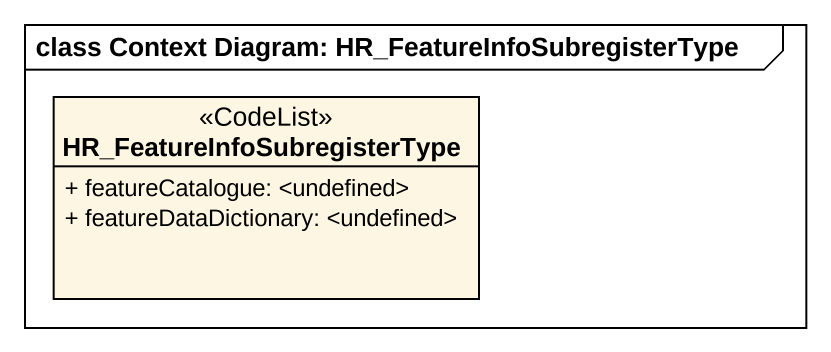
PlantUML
@startuml
mainframe class Context Diagram: HR_FeatureInfoSubregisterType
hide circle
hide empty members
skinparam classAttributeIconSize 0
class "HR_FeatureInfoSubregisterType" as HR_FeatureInfoSubregisterTyp <<CodeList>> {
  + featureCatalogue: <undefined>
  + featureDataDictionary: <undefined>
}
@enduml
